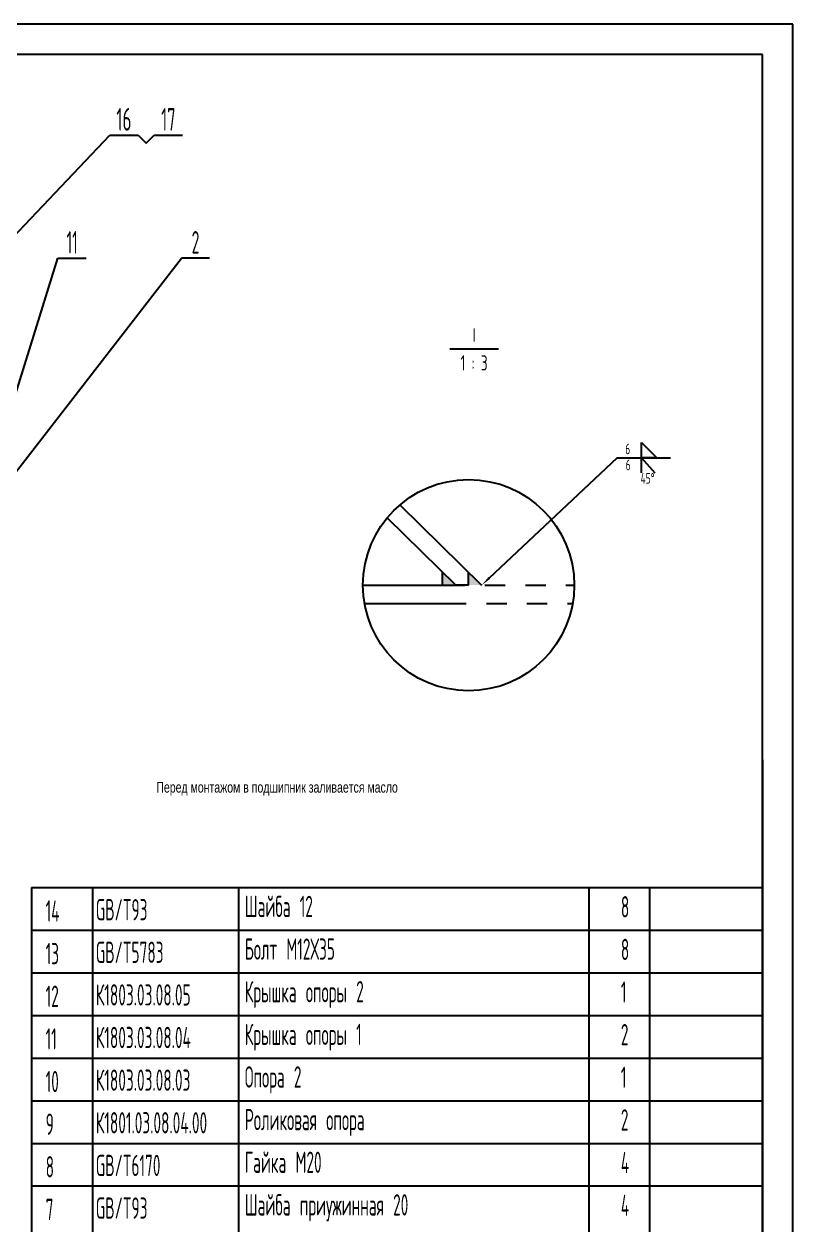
# Model space of a CAD drawing. Header units: millimetres. Extents: x 0 to 8400, y 0 to 5940.
# Drawn here: x 5876 to 8400, y 1996 to 5940 of the extents above; entities that cross this region are included whole.
import ezdxf
from ezdxf.enums import TextEntityAlignment as Align

# ---------------------------------------------------------------- set-up
doc = ezdxf.new("R2010")
doc.units = ezdxf.units.MM
doc.header["$LTSCALE"] = 200
doc.linetypes.add('K', pattern=[2.5, 1.25, -0.25, 0.25, -0.25, 0.25, -0.25])
for name, color, linetype in [('01', 7, 'Continuous'), ('02', 1, 'Continuous'), ('07', 6, 'K'), ('10', 1, 'Continuous'), ('11', 3, 'Continuous'), ('13', 3, 'Continuous')]:
    doc.layers.add(name, color=color, linetype=linetype)
doc.styles.add('HZLIB', font='TXT.shx', dxfattribs={"width": 0.5, "height": 70})
doc.styles.get("Standard").update_dxf_attribs({"font": 'isocp', "width": 0.707, "bigfont": 'intecad.shx'})

# ---------------------------------------------------------------- blocks, each defined once
blk = doc.blocks.new('*U12', base_point=(1486.5, 1080.7))
at = {"layer": '01'}
blk.add_lwpolyline([(2011.2, 1549.1), (2061.2, 1499.1), (2011.2, 1499.1)], close=True, dxfattribs=at)
at = {"layer": '02'}
blk.add_lwpolyline([(1512, 1104.7), (1931.2, 1499.1), (2106.2, 1499.1)], dxfattribs=at)
blk.add_lwpolyline([(1486.5, 1080.7, 0, 8, 0), (1512, 1104.7, 8, 8, 0)], format="xyseb", dxfattribs=at)
at = {"layer": '13', "width": 0.707}
blk.add_text('6', height=35, dxfattribs=at).set_placement((1958.2, 1510.6))
blk = doc.blocks.new('*U65')
at = {"layer": '01'}
for points in [[(415, 292), (25, 292)], [(415, 5), (415, 292)]]:
    blk.add_lwpolyline(points, dxfattribs=at)
at = {"layer": '02'}
for points in [[(420, 297), (0, 297)], [(420, 0), (420, 297)]]:
    blk.add_lwpolyline(points, dxfattribs=at)

msp = doc.modelspace()

# ---------------------------------------------------------------- hatches: boundary and pattern name
at = {"layer": '10', "ltscale": 1.333333}
h = msp.add_hatch(color=256, dxfattribs=at)
h.paths.add_polyline_path([(7334.7, 4139.6), (7335.1, 4097.2), (7377.9, 4097.2)])
h.paths.add_polyline_path([(7249.1, 4139.6), (7249.5, 4097.2), (7292.3, 4097.2)])

# ---------------------------------------------------------------- linework, layer by layer
at = {"ltscale": 1.333333}
for p, q in [((7109.6, 4360.8), (7377.9, 4097.2)), ((7067.6, 4318), (7292.7, 4096.8)), ((7249.5, 4097.2), (7249.1, 4139.6)), ((7335.1, 4097.2), (7334.7, 4139.6)), ((7335.1, 4097.2), (7292.7, 4096.8))]:
    msp.add_line(p, q, dxfattribs=at)
for p, q in [((8300, 3524.1), (8300, 1004.1)), ((5900, 3104.1), (5900, 1004.1)), ((5900, 3104.1), (8300, 3104.1)), ((6100, 3104.1), (6100, 1004.1)), ((6579.3, 3104.1), (6579.3, 1004.1)), ((7729.6, 3104.1), (7729.6, 1004.1)), ((7928.7, 3104.1), (7928.7, 1004.1)), ((5900, 2964.1), (8300, 2964.1)), ((5900, 2824.1), (8300, 2824.1)), ((5900, 2684.1), (8300, 2684.1)), ((5900, 2544.1), (8300, 2544.1)), ((5900, 2404.1), (8300, 2404.1)), ((5900, 2264.1), (8300, 2264.1)), ((5900, 2124.1), (8300, 2124.1))]:
    msp.add_line(p, q)
at = {"layer": '01', "ltscale": 1.333333}
msp.add_line((7433.1, 4872.1), (7273.1, 4872.1), dxfattribs=at)
msp.add_lwpolyline([(7902.6, 4465.6), (7902.6, 4515.6), (7946.6, 4465.6)], dxfattribs=at)
at = {"layer": '02', "ltscale": 1.333333}
for p, q in [((5818.6, 5216.6), (6157.1, 5574.8)), ((6157.1, 5574.8), (6250.1, 5574.8)), ((6250.1, 5574.8), (6276.6, 5548.3)), ((6276.6, 5548.3), (6303.1, 5574.8)), ((6303.1, 5574.8), (6396.1, 5574.8)), ((5757.2, 4434), (5987.2, 5170.9)), ((5757.7, 4351), (6392.1, 5170.9)), ((5987.2, 5170.9), (6080.2, 5170.9)), ((6485.1, 5170.9), (6392.1, 5170.9))]:
    msp.add_line(p, q, dxfattribs=at)
msp.add_circle((7335.1, 4097.2), 346.8, dxfattribs=at)
at = {"layer": '07', "ltscale": 1.333333}
for p, q in [((6988.2, 4097.2), (7681.9, 4097.2)), ((6993.5, 4037.2), (7676.7, 4037.2))]:
    msp.add_line(p, q, dxfattribs=at)

# ---------------------------------------------------------------- block references
at = {"layer": '01', "xscale": 20, "yscale": 20, "zscale": 20}
msp.add_blockref('*U65', (0, 0), dxfattribs=at)
at = {"layer": '07', "ltscale": 1.333333}
msp.add_blockref('*U12', (7377.9, 4097.2), dxfattribs=at)

# ---------------------------------------------------------------- texts
at = {"style": 'HZLIB', "width": 0.5}
for s, p in [('Шайба 12', (6600.3, 3007.1)), ('14', (5946.7, 2992.1)), ('GB/T93', (6111.4, 2996.6)), ('8', (7835, 3006)), ('13', (5946.7, 2852.1)), ('GB/T5783', (6111.4, 2856.6)), ('Болт М12Х35', (6600.3, 2867.1)), ('8', (7835, 2866)), ('12', (5946.7, 2712.1)), ('К1803.03.08.05', (6111.4, 2716.6)), ('Крышка опоры 2', (6600.3, 2727.1)), ('1', (7835, 2726)), ('К1803.03.08.04', (6111.4, 2576.6)), ('Крышка опоры 1', (6600.3, 2587.1)), ('2', (7835, 2586)), ('11', (5946.7, 2572.1)), ('10', (5946.7, 2432.1)), ('К1803.03.08.03', (6111.4, 2436.6)), ('Опора 2', (6600.3, 2447.1)), ('1', (7835, 2446)), ('К1801.03.08.04.00', (6111.4, 2296.6)), ('Роликовая опора', (6600.3, 2307.1)), ('2', (7835, 2306)), ('9', (5946.7, 2292.1)), ('8', (5946.7, 2152.1)), ('GB/T6170', (6111.4, 2156.6)), ('Гайка М20', (6600.3, 2167.1)), ('4', (7835, 2166)), ('Шайба приужинная 20', (6600.3, 2027.1)), ('4', (7835, 2026)), ('7', (5946.7, 2012.1)), ('GB/T93', (6111.4, 2016.6))]:
    msp.add_text(s, height=70, dxfattribs=at).set_placement(p)
at = {"layer": '01', "insert": (6310.2, 3451), "char_height": 35, "attachment_point": 1}
msp.add_mtext('{\\fArial|b0|i0|c204|p34;\\C3;Перед монтажом в подшипник заливается масло}', dxfattribs=at)
at = {"layer": '11', "ltscale": 1.333333}
for s, height, width, p, p2 in [('16', 74.25, 0.610556, (6178.7, 5589.8), (6228.5, 5589.8)), ('17', 74.25, 0.606, (6326, 5589.8), (6373.2, 5589.8)), ('11', 74.25, 0.582235, (6015.3, 5185.9), (6052, 5185.9)), ('2', 74.2, 0.562593, (6425.9, 5185.9), (6451.3, 5185.9))]:
    msp.add_text(s, height=height, dxfattribs=dict(at, width=width)).set_placement(p, p2, align=Align.FIT)
at = {"layer": '11', "ltscale": 1.333333, "width": 0.707}
for s, p in [('\\M+5A2F1', (7353.1, 4892.1)), ('1 : 3', (7353.1, 4802.1))]:
    msp.add_text(s, height=50, dxfattribs=at).set_placement(p, align=Align.CENTER)
at = {"layer": '13', "ltscale": 1.333333, "width": 0.707}
for s, p in [('6', (7851, 4474.5)), ('45°', (7899.9, 4430.6))]:
    msp.add_text(s, height=35, dxfattribs=at).set_placement(p)

doc.saveas('drawing.dxf')
